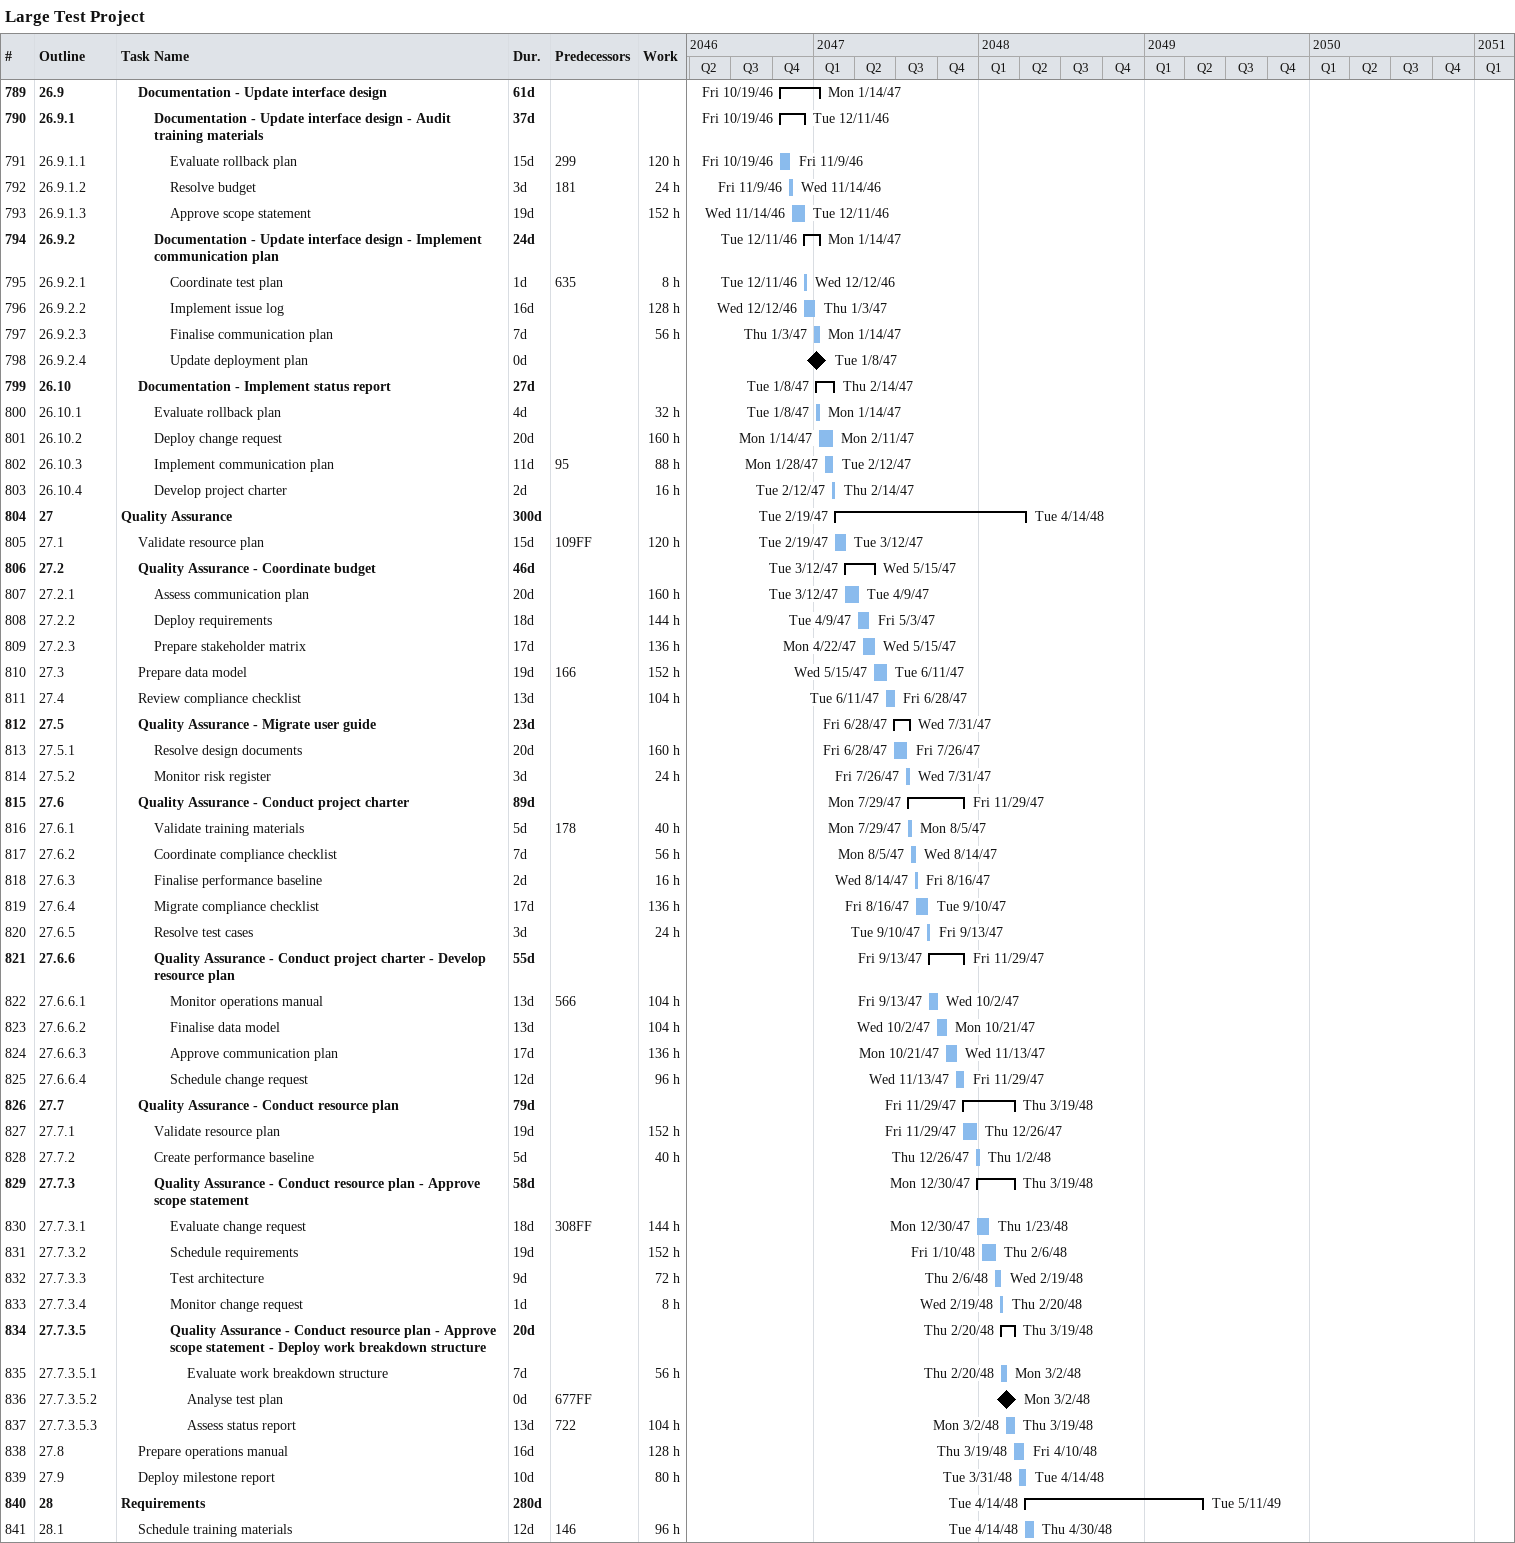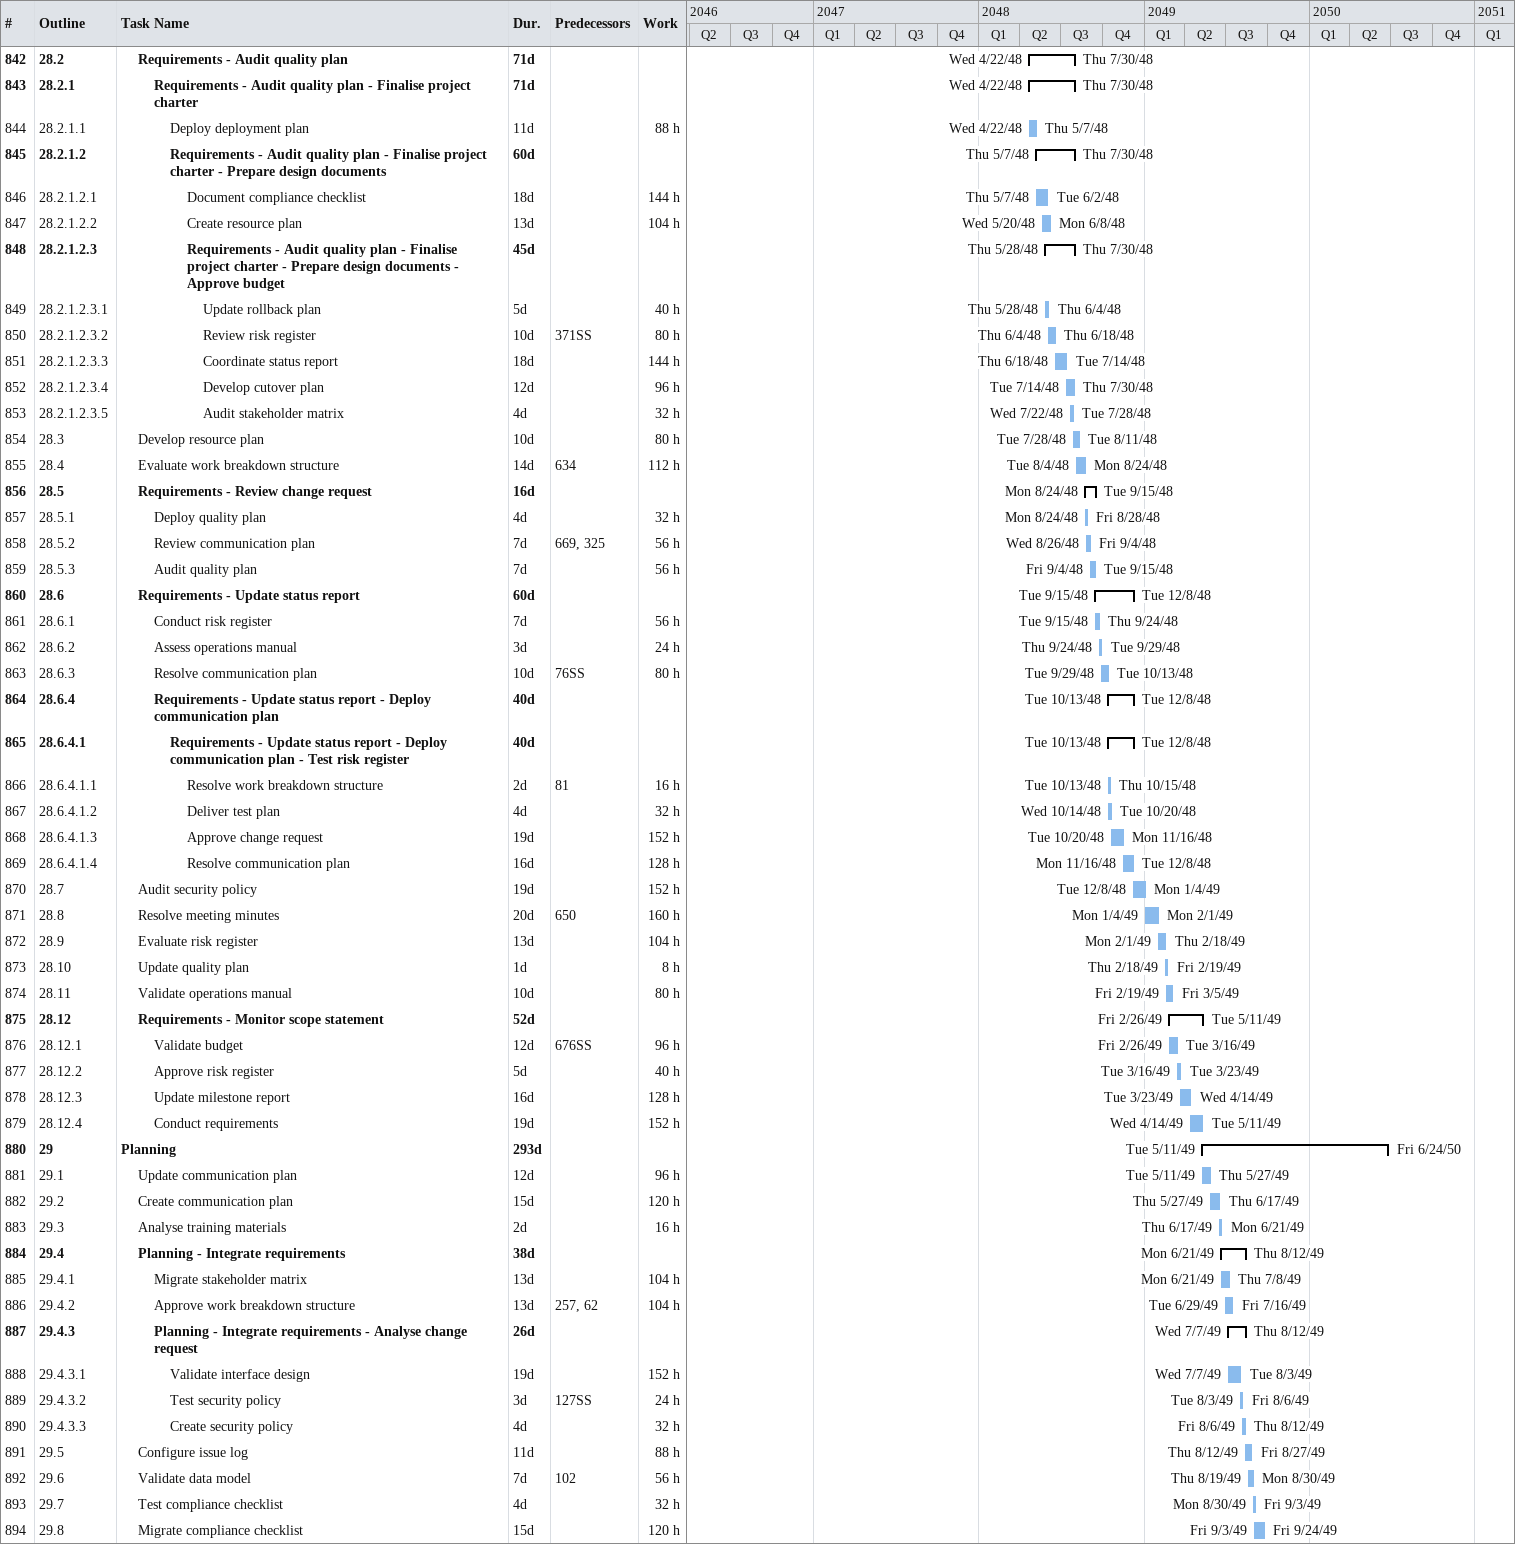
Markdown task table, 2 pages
Large Test Project

| ID | WBS | Task | Duration | Start | Finish | Predecessors | Work (h) |
|---|---|---|---|---|---|---|---|
| 789 | 26.9 | **Documentation - Update interface design** | 61d | 2046-10-19 | 2047-01-14 |  |  |
| 790 | 26.9.1 | **Documentation - Update interface design - Audit training materials** | 37d | 2046-10-19 | 2046-12-11 |  |  |
| 791 | 26.9.1.1 | Evaluate rollback plan | 15d | 2046-10-19 | 2046-11-09 | 299 | 120 |
| 792 | 26.9.1.2 | Resolve budget | 3d | 2046-11-09 | 2046-11-14 | 181 | 24 |
| 793 | 26.9.1.3 | Approve scope statement | 19d | 2046-11-14 | 2046-12-11 |  | 152 |
| 794 | 26.9.2 | **Documentation - Update interface design - Implement communication plan** | 24d | 2046-12-11 | 2047-01-14 |  |  |
| 795 | 26.9.2.1 | Coordinate test plan | 1d | 2046-12-11 | 2046-12-12 | 635 | 8 |
| 796 | 26.9.2.2 | Implement issue log | 16d | 2046-12-12 | 2047-01-03 |  | 128 |
| 797 | 26.9.2.3 | Finalise communication plan | 7d | 2047-01-03 | 2047-01-14 |  | 56 |
| 798 | 26.9.2.4 | Update deployment plan | 0d | 2047-01-08 | 2047-01-08 |  |  |
| 799 | 26.10 | **Documentation - Implement status report** | 27d | 2047-01-08 | 2047-02-14 |  |  |
| 800 | 26.10.1 | Evaluate rollback plan | 4d | 2047-01-08 | 2047-01-14 |  | 32 |
| 801 | 26.10.2 | Deploy change request | 20d | 2047-01-14 | 2047-02-11 |  | 160 |
| 802 | 26.10.3 | Implement communication plan | 11d | 2047-01-28 | 2047-02-12 | 95 | 88 |
| 803 | 26.10.4 | Develop project charter | 2d | 2047-02-12 | 2047-02-14 |  | 16 |
| 804 | 27 | **Quality Assurance** | 300d | 2047-02-19 | 2048-04-14 |  |  |
| 805 | 27.1 | Validate resource plan | 15d | 2047-02-19 | 2047-03-12 | 109FF | 120 |
| 806 | 27.2 | **Quality Assurance - Coordinate budget** | 46d | 2047-03-12 | 2047-05-15 |  |  |
| 807 | 27.2.1 | Assess communication plan | 20d | 2047-03-12 | 2047-04-09 |  | 160 |
| 808 | 27.2.2 | Deploy requirements | 18d | 2047-04-09 | 2047-05-03 |  | 144 |
| 809 | 27.2.3 | Prepare stakeholder matrix | 17d | 2047-04-22 | 2047-05-15 |  | 136 |
| 810 | 27.3 | Prepare data model | 19d | 2047-05-15 | 2047-06-11 | 166 | 152 |
| 811 | 27.4 | Review compliance checklist | 13d | 2047-06-11 | 2047-06-28 |  | 104 |
| 812 | 27.5 | **Quality Assurance - Migrate user guide** | 23d | 2047-06-28 | 2047-07-31 |  |  |
| 813 | 27.5.1 | Resolve design documents | 20d | 2047-06-28 | 2047-07-26 |  | 160 |
| 814 | 27.5.2 | Monitor risk register | 3d | 2047-07-26 | 2047-07-31 |  | 24 |
| 815 | 27.6 | **Quality Assurance - Conduct project charter** | 89d | 2047-07-29 | 2047-11-29 |  |  |
| 816 | 27.6.1 | Validate training materials | 5d | 2047-07-29 | 2047-08-05 | 178 | 40 |
| 817 | 27.6.2 | Coordinate compliance checklist | 7d | 2047-08-05 | 2047-08-14 |  | 56 |
| 818 | 27.6.3 | Finalise performance baseline | 2d | 2047-08-14 | 2047-08-16 |  | 16 |
| 819 | 27.6.4 | Migrate compliance checklist | 17d | 2047-08-16 | 2047-09-10 |  | 136 |
| 820 | 27.6.5 | Resolve test cases | 3d | 2047-09-10 | 2047-09-13 |  | 24 |
| 821 | 27.6.6 | **Quality Assurance - Conduct project charter - Develop resource plan** | 55d | 2047-09-13 | 2047-11-29 |  |  |
| 822 | 27.6.6.1 | Monitor operations manual | 13d | 2047-09-13 | 2047-10-02 | 566 | 104 |
| 823 | 27.6.6.2 | Finalise data model | 13d | 2047-10-02 | 2047-10-21 |  | 104 |
| 824 | 27.6.6.3 | Approve communication plan | 17d | 2047-10-21 | 2047-11-13 |  | 136 |
| 825 | 27.6.6.4 | Schedule change request | 12d | 2047-11-13 | 2047-11-29 |  | 96 |
| 826 | 27.7 | **Quality Assurance - Conduct resource plan** | 79d | 2047-11-29 | 2048-03-19 |  |  |
| 827 | 27.7.1 | Validate resource plan | 19d | 2047-11-29 | 2047-12-26 |  | 152 |
| 828 | 27.7.2 | Create performance baseline | 5d | 2047-12-26 | 2048-01-02 |  | 40 |
| 829 | 27.7.3 | **Quality Assurance - Conduct resource plan - Approve scope statement** | 58d | 2047-12-30 | 2048-03-19 |  |  |
| 830 | 27.7.3.1 | Evaluate change request | 18d | 2047-12-30 | 2048-01-23 | 308FF | 144 |
| 831 | 27.7.3.2 | Schedule requirements | 19d | 2048-01-10 | 2048-02-06 |  | 152 |
| 832 | 27.7.3.3 | Test architecture | 9d | 2048-02-06 | 2048-02-19 |  | 72 |
| 833 | 27.7.3.4 | Monitor change request | 1d | 2048-02-19 | 2048-02-20 |  | 8 |
| 834 | 27.7.3.5 | **Quality Assurance - Conduct resource plan - Approve scope statement - Deploy work breakdown structure** | 20d | 2048-02-20 | 2048-03-19 |  |  |
| 835 | 27.7.3.5.1 | Evaluate work breakdown structure | 7d | 2048-02-20 | 2048-03-02 |  | 56 |
| 836 | 27.7.3.5.2 | Analyse test plan | 0d | 2048-03-02 | 2048-03-02 | 677FF |  |
| 837 | 27.7.3.5.3 | Assess status report | 13d | 2048-03-02 | 2048-03-19 | 722 | 104 |
| 838 | 27.8 | Prepare operations manual | 16d | 2048-03-19 | 2048-04-10 |  | 128 |
| 839 | 27.9 | Deploy milestone report | 10d | 2048-03-31 | 2048-04-14 |  | 80 |
| 840 | 28 | **Requirements** | 280d | 2048-04-14 | 2049-05-11 |  |  |
| 841 | 28.1 | Schedule training materials | 12d | 2048-04-14 | 2048-04-30 | 146 | 96 |
| 842 | 28.2 | **Requirements - Audit quality plan** | 71d | 2048-04-22 | 2048-07-30 |  |  |
| 843 | 28.2.1 | **Requirements - Audit quality plan - Finalise project charter** | 71d | 2048-04-22 | 2048-07-30 |  |  |
| 844 | 28.2.1.1 | Deploy deployment plan | 11d | 2048-04-22 | 2048-05-07 |  | 88 |
| 845 | 28.2.1.2 | **Requirements - Audit quality plan - Finalise project charter - Prepare design documents** | 60d | 2048-05-07 | 2048-07-30 |  |  |
| 846 | 28.2.1.2.1 | Document compliance checklist | 18d | 2048-05-07 | 2048-06-02 |  | 144 |
| 847 | 28.2.1.2.2 | Create resource plan | 13d | 2048-05-20 | 2048-06-08 |  | 104 |
| 848 | 28.2.1.2.3 | **Requirements - Audit quality plan - Finalise project charter - Prepare design documents - Approve budget** | 45d | 2048-05-28 | 2048-07-30 |  |  |
| 849 | 28.2.1.2.3.1 | Update rollback plan | 5d | 2048-05-28 | 2048-06-04 |  | 40 |
| 850 | 28.2.1.2.3.2 | Review risk register | 10d | 2048-06-04 | 2048-06-18 | 371SS | 80 |
| 851 | 28.2.1.2.3.3 | Coordinate status report | 18d | 2048-06-18 | 2048-07-14 |  | 144 |
| 852 | 28.2.1.2.3.4 | Develop cutover plan | 12d | 2048-07-14 | 2048-07-30 |  | 96 |
| 853 | 28.2.1.2.3.5 | Audit stakeholder matrix | 4d | 2048-07-22 | 2048-07-28 |  | 32 |
| 854 | 28.3 | Develop resource plan | 10d | 2048-07-28 | 2048-08-11 |  | 80 |
| 855 | 28.4 | Evaluate work breakdown structure | 14d | 2048-08-04 | 2048-08-24 | 634 | 112 |
| 856 | 28.5 | **Requirements - Review change request** | 16d | 2048-08-24 | 2048-09-15 |  |  |
| 857 | 28.5.1 | Deploy quality plan | 4d | 2048-08-24 | 2048-08-28 |  | 32 |
| 858 | 28.5.2 | Review communication plan | 7d | 2048-08-26 | 2048-09-04 | 669, 325 | 56 |
| 859 | 28.5.3 | Audit quality plan | 7d | 2048-09-04 | 2048-09-15 |  | 56 |
| 860 | 28.6 | **Requirements - Update status report** | 60d | 2048-09-15 | 2048-12-08 |  |  |
| 861 | 28.6.1 | Conduct risk register | 7d | 2048-09-15 | 2048-09-24 |  | 56 |
| 862 | 28.6.2 | Assess operations manual | 3d | 2048-09-24 | 2048-09-29 |  | 24 |
| 863 | 28.6.3 | Resolve communication plan | 10d | 2048-09-29 | 2048-10-13 | 76SS | 80 |
| 864 | 28.6.4 | **Requirements - Update status report - Deploy communication plan** | 40d | 2048-10-13 | 2048-12-08 |  |  |
| 865 | 28.6.4.1 | **Requirements - Update status report - Deploy communication plan - Test risk register** | 40d | 2048-10-13 | 2048-12-08 |  |  |
| 866 | 28.6.4.1.1 | Resolve work breakdown structure | 2d | 2048-10-13 | 2048-10-15 | 81 | 16 |
| 867 | 28.6.4.1.2 | Deliver test plan | 4d | 2048-10-14 | 2048-10-20 |  | 32 |
| 868 | 28.6.4.1.3 | Approve change request | 19d | 2048-10-20 | 2048-11-16 |  | 152 |
| 869 | 28.6.4.1.4 | Resolve communication plan | 16d | 2048-11-16 | 2048-12-08 |  | 128 |
| 870 | 28.7 | Audit security policy | 19d | 2048-12-08 | 2049-01-04 |  | 152 |
| 871 | 28.8 | Resolve meeting minutes | 20d | 2049-01-04 | 2049-02-01 | 650 | 160 |
| 872 | 28.9 | Evaluate risk register | 13d | 2049-02-01 | 2049-02-18 |  | 104 |
| 873 | 28.10 | Update quality plan | 1d | 2049-02-18 | 2049-02-19 |  | 8 |
| 874 | 28.11 | Validate operations manual | 10d | 2049-02-19 | 2049-03-05 |  | 80 |
| 875 | 28.12 | **Requirements - Monitor scope statement** | 52d | 2049-02-26 | 2049-05-11 |  |  |
| 876 | 28.12.1 | Validate budget | 12d | 2049-02-26 | 2049-03-16 | 676SS | 96 |
| 877 | 28.12.2 | Approve risk register | 5d | 2049-03-16 | 2049-03-23 |  | 40 |
| 878 | 28.12.3 | Update milestone report | 16d | 2049-03-23 | 2049-04-14 |  | 128 |
| 879 | 28.12.4 | Conduct requirements | 19d | 2049-04-14 | 2049-05-11 |  | 152 |
| 880 | 29 | **Planning** | 293d | 2049-05-11 | 2050-06-24 |  |  |
| 881 | 29.1 | Update communication plan | 12d | 2049-05-11 | 2049-05-27 |  | 96 |
| 882 | 29.2 | Create communication plan | 15d | 2049-05-27 | 2049-06-17 |  | 120 |
| 883 | 29.3 | Analyse training materials | 2d | 2049-06-17 | 2049-06-21 |  | 16 |
| 884 | 29.4 | **Planning - Integrate requirements** | 38d | 2049-06-21 | 2049-08-12 |  |  |
| 885 | 29.4.1 | Migrate stakeholder matrix | 13d | 2049-06-21 | 2049-07-08 |  | 104 |
| 886 | 29.4.2 | Approve work breakdown structure | 13d | 2049-06-29 | 2049-07-16 | 257, 62 | 104 |
| 887 | 29.4.3 | **Planning - Integrate requirements - Analyse change request** | 26d | 2049-07-07 | 2049-08-12 |  |  |
| 888 | 29.4.3.1 | Validate interface design | 19d | 2049-07-07 | 2049-08-03 |  | 152 |
| 889 | 29.4.3.2 | Test security policy | 3d | 2049-08-03 | 2049-08-06 | 127SS | 24 |
| 890 | 29.4.3.3 | Create security policy | 4d | 2049-08-06 | 2049-08-12 |  | 32 |
| 891 | 29.5 | Configure issue log | 11d | 2049-08-12 | 2049-08-27 |  | 88 |
| 892 | 29.6 | Validate data model | 7d | 2049-08-19 | 2049-08-30 | 102 | 56 |
| 893 | 29.7 | Test compliance checklist | 4d | 2049-08-30 | 2049-09-03 |  | 32 |
| 894 | 29.8 | Migrate compliance checklist | 15d | 2049-09-03 | 2049-09-24 |  | 120 |
